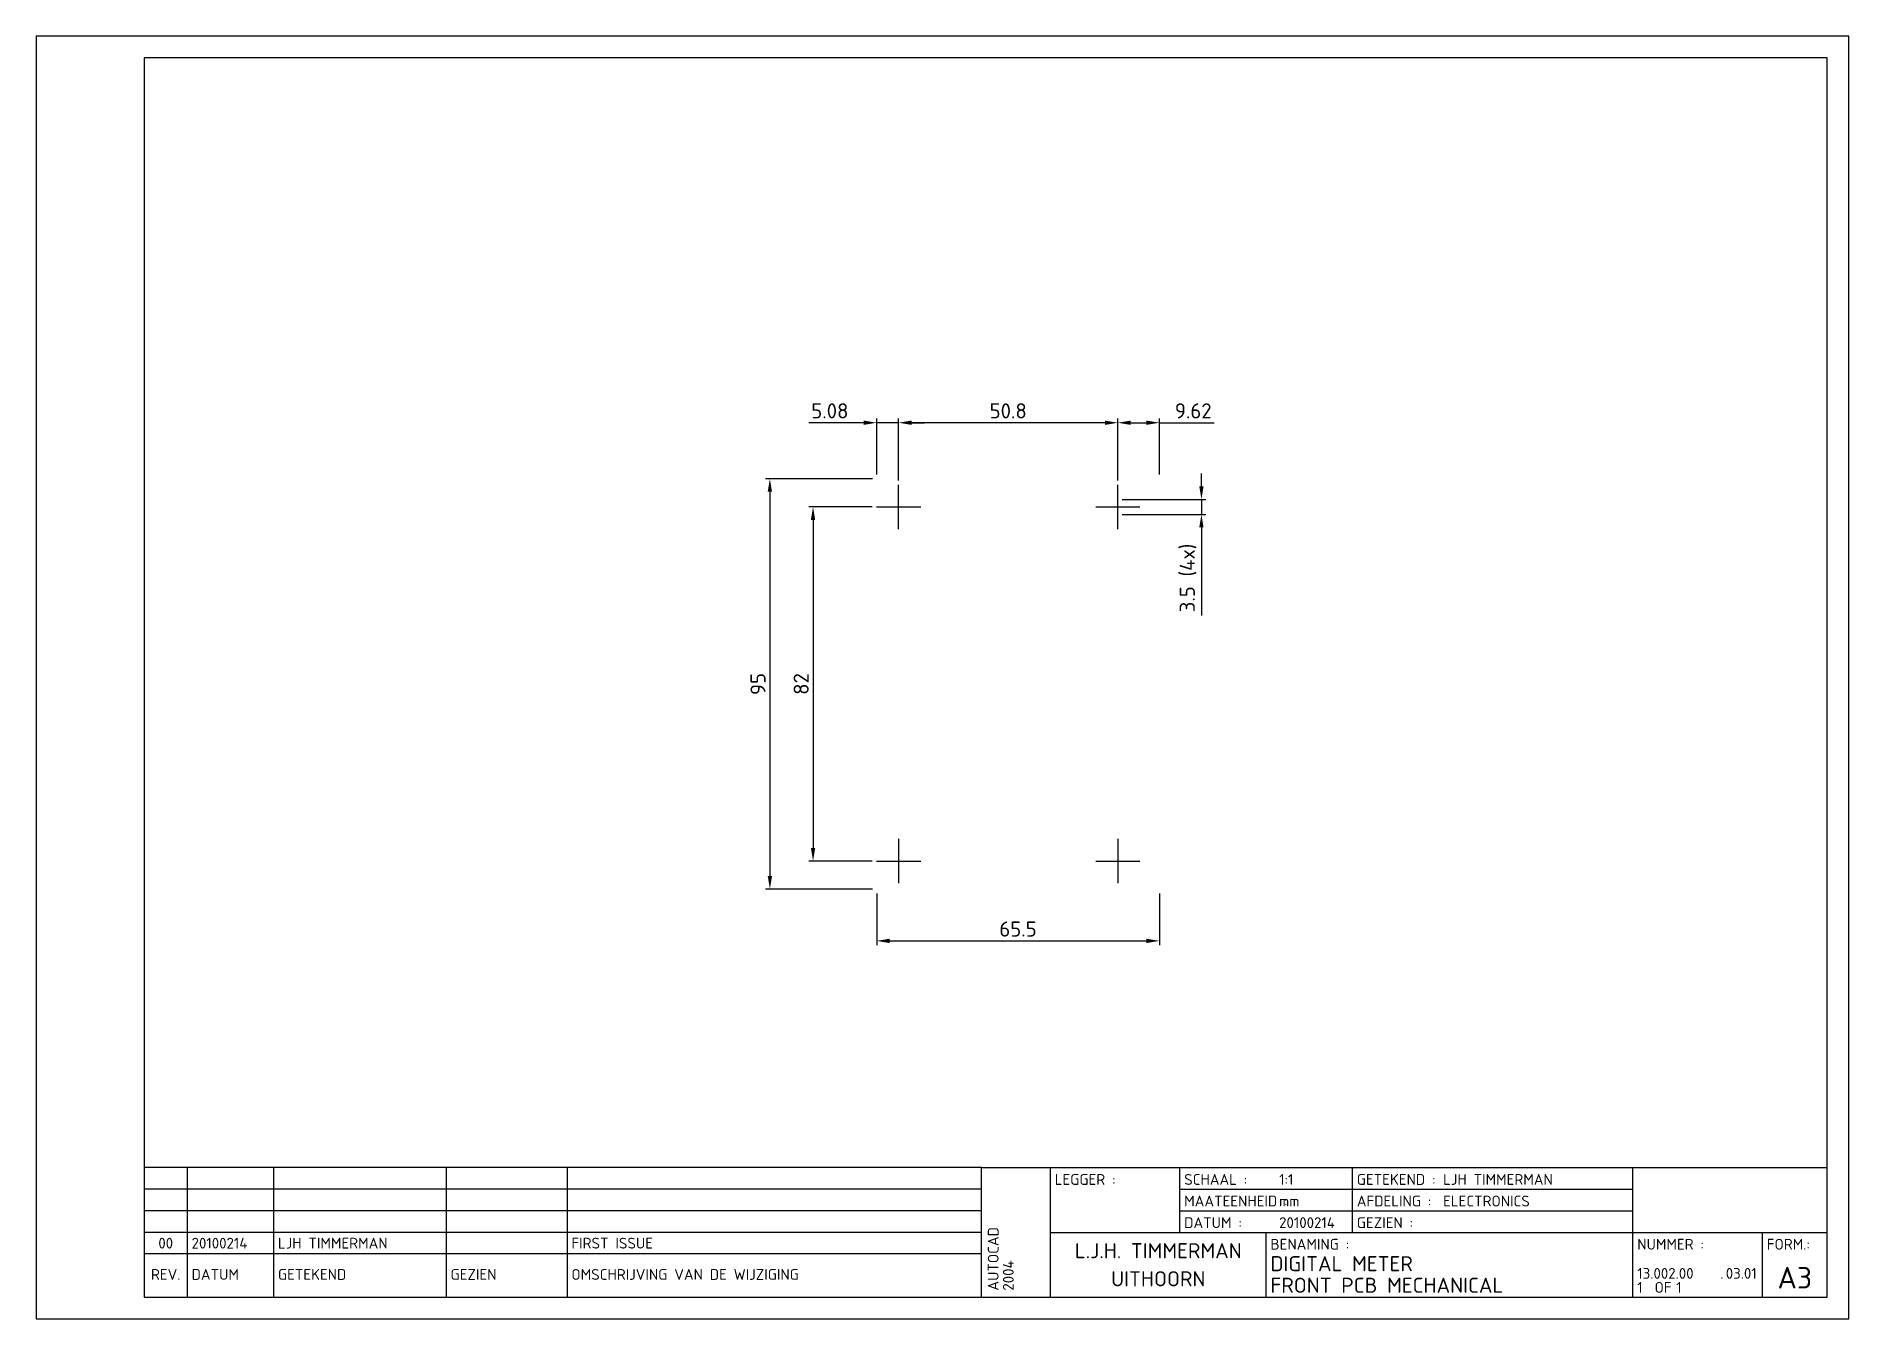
# Paper-space layout 'Layout1' of a CAD drawing. Extents: x 0 to 420, y 0 to 297.
# The model-space entities are those that its viewports show. They can reach past a viewport. Long polylines and large blocks are cut down to what shows.
import ezdxf
from ezdxf.enums import TextEntityAlignment as Align

# ---------------------------------------------------------------- set-up
doc = ezdxf.new("R2010")
doc.units = 0
doc.header["$LTSCALE"] = 10
doc.header["$MEASUREMENT"] = 0
doc.header["$PDMODE"] = 98
doc.header["$PDSIZE"] = -3
doc.linetypes.add('CENTER', pattern=[2, 1.25, -0.25, 0.25, -0.25])
doc.layers.get('0').update_dxf_attribs({"linetype": 'CONTINUOUS'})
doc.layers.get('DEFPOINTS').update_dxf_attribs({"linetype": 'CONTINUOUS'})
for name, color, linetype in [('DIMENSIONS', 1, 'CONTINUOUS'), ('GENERAL', 7, 'CONTINUOUS'), ('TITLEBLOCK', 7, 'CONTINUOUS')]:
    doc.layers.add(name, color=color, linetype=linetype)
doc.styles.add('ISO', font='isocpeur.ttf')
doc.dimstyles.get("Standard").update_dxf_attribs({"dimtxt": 3.5, "dimasz": 3, "dimexe": 1, "dimexo": 1, "dimgap": 1, "dimtad": 1, "dimdec": 3, "dimdsep": 46, "dimtxsty": 'ISO', "dimcen": 1, "dimclrt": 2, "dimadec": 0, "dimazin": 0, "dimtfac": 1, "dimtdec": 3, "dimtmove": 0, "dimatfit": 3, "dimfxl": 0, "dimtolj": 1, "dimarcsym": 0})

# ---------------------------------------------------------------- blocks, each defined once
blk = doc.blocks.new('A3')
at = {"layer": 'TITLEBLOCK', "color": 3}
for p, q in [((219, 35), (25, 35)), ((219, 35), (415, 35)), ((219, 5), (219, 35)), ((235, 5), (235, 35)), ((265, 20), (265, 35)), ((305, 20), (305, 35)), ((370, 5), (370, 35)), ((265, 30), (370, 30)), ((265, 25), (370, 25)), ((235, 20), (415, 20)), ((285, 5), (285, 20)), ((400, 5), (400, 20)), ((219, 15), (25, 15))]:
    blk.add_line(p, q, dxfattribs=at)
at = {"layer": 'TITLEBLOCK'}
for p, q in [((35, 35), (35, 5)), ((55, 35), (55, 5)), ((95, 35), (95, 5)), ((123, 35), (123, 5)), ((219, 30), (25, 30)), ((219, 25), (25, 25)), ((219, 20), (25, 20))]:
    blk.add_line(p, q, dxfattribs=at)
at = {"layer": 'TITLEBLOCK', "color": 1}
blk.add_lwpolyline([(0, 0), (420, 0), (420, 297), (0, 297)], close=True, dxfattribs=at)
at = {"layer": 'TITLEBLOCK', "color": 4}
blk.add_lwpolyline([(25, 5), (415, 5), (415, 292), (25, 292), (25, 5)], dxfattribs=at)
at = {"layer": 'TITLEBLOCK', "style": 'ISO'}
for s, p in [('LEGGER :', (236, 31)), ('SCHAAL :', (266, 31)), ('GETEKEND :', (306, 31)), ('MAATEENHEID :', (266, 26)), ('AFDELING :', (306, 26)), ('DATUM :', (266, 21)), ('GEZIEN :', (306, 21)), ('BENAMING :', (286, 16)), ('NUMMER :', (371, 16)), ('FORM.:', (401, 16)), ('DATUM', (36, 9)), ('GETEKEND', (56, 9)), ('GEZIEN', (96, 9)), ('OMSCHRIJVING VAN DE WIJZIGING', (124, 9)), ('OF', (375, 6)), ('.', (390.25, 9.25))]:
    blk.add_text(s, height=2.5, dxfattribs=at).set_placement(p)
blk.add_text('REV.', height=2.5, dxfattribs=at).set_placement((30, 9), align=Align.CENTER)
for tag, p in [('REV4', (30, 31.25)), ('REV3', (30, 26.25)), ('REV2', (30, 21.25)), ('REV1', (30, 16.25))]:
    blk.add_attdef(tag, text='', height=2.5, dxfattribs=at).set_placement(p, align=Align.CENTER)
for tag, p in [('DATUM4', (36, 31.25)), ('GET4', (56, 31.25)), ('GEZ4', (96, 31.25)), ('OMSCHR4', (124, 31.25)), ('DATUM3', (36, 26.25)), ('GET3', (56, 26.25)), ('GEZ3', (96, 26.25)), ('OMSCHR3', (124, 26.25)), ('DATUM2', (36, 21.25)), ('GET2', (56, 21.25)), ('GEZ2', (96, 21.25)), ('OMSCHR2', (124, 21.25)), ('DATUM1', (36, 16.25)), ('GET1', (56, 16.25)), ('GEZ1', (96, 16.25)), ('OMSCHR1', (124, 16.25))]:
    blk.add_attdef(tag, p, '', height=2.5, dxfattribs=at)
at = {"layer": 'TITLEBLOCK', "color": 2, "style": 'ISO'}
for tag, p, height in [('S', (288, 31), 2.5), ('GET', (326, 31), 2.5), ('OPM1', (371, 31), 2.5), ('ME', (288, 26), 2.5), ('AFD', (326, 26), 2.5), ('OPM2', (371, 26), 2.5), ('LDATUM', (245.5, 21), 2.5), ('DATUM', (288, 21), 2.5), ('GEZ', (326, 21), 2.5), ('OPM3', (371, 21), 2.5), ('BEN1', (286, 11), 3.5), ('CAT', (371, 12.5), 2.5), ('INST', (378, 12.5), 2.5), ('BEN2', (286, 6), 3.5), ('PARTNO', (371, 9.25), 2.5), ('B', (371, 6), 2.5), ('NOBLZ', (380, 6), 2.5), ('TEK', (391.5, 9.25), 2.5)]:
    blk.add_attdef(tag, p, '', height=height, dxfattribs=at)
at = {"layer": 'TITLEBLOCK', "color": 3, "style": 'ISO'}
blk.add_attdef('L', (236, 21), '', height=5, dxfattribs=at)
at = {"layer": 'TITLEBLOCK', "color": 2, "style": 'ISO'}
for tag, p in [('DOSNAAM', (230, 6.5)), ('SYSTEEM', (223, 6.5)), ('FLOPPY', (233.5, 6.5)), ('REL', (226.5, 6.5))]:
    blk.add_attdef(tag, p, '', height=2.5, rotation=90, dxfattribs=at)
for tag, p in [('NAAM', (260, 14)), ('PLAATS', (260, 7.5))]:
    blk.add_attdef(tag, text='', height=3.5, dxfattribs=at).set_placement(p, align=Align.CENTER)
at = {"layer": 'TITLEBLOCK', "color": 3, "style": 'ISO'}
blk.add_attdef('F', text='', height=5, dxfattribs=at).set_placement((407.5, 7), align=Align.CENTER)
blk = doc.blocks.new('*D2')
at = {"layer": 'DEFPOINTS', "color": 0}
for p in [(194.75, 194.5), (170, 99.5), (194.75, 99.5)]:
    blk.add_point(p, dxfattribs=at)
at = {"layer": 'DIMENSIONS', "color": 0, "lineweight": -2}
for p, q in [((193.75, 194.5), (169, 194.5)), ((170, 191.5), (170, 102.5)), ((193.75, 99.5), (169, 99.5))]:
    blk.add_line(p, q, dxfattribs=at)
at = {"layer": 'DIMENSIONS', "color": 0}
for points in [[(169.5, 191.5), (170.5, 191.5), (170, 194.5)], [(169.5, 102.5), (170.5, 102.5), (170, 99.5)]]:
    blk.add_solid(points, dxfattribs=at)
at = {"layer": 'DIMENSIONS', "color": 2, "insert": (167.25, 147), "char_height": 3.5, "attachment_point": 5, "rotation": 90, "style": 'ISO'}
blk.add_mtext('\\A1;95', dxfattribs=at)
blk = doc.blocks.new('*D3')
at = {"layer": 'DEFPOINTS', "color": 0}
for p in [(194.71, 188), (180, 106), (194.71, 106)]:
    blk.add_point(p, dxfattribs=at)
at = {"layer": 'DIMENSIONS', "color": 0, "lineweight": -2}
for p, q in [((193.71, 188), (179, 188)), ((180, 185), (180, 109)), ((193.71, 106), (179, 106))]:
    blk.add_line(p, q, dxfattribs=at)
at = {"layer": 'DIMENSIONS', "color": 0}
for points in [[(179.5, 185), (180.5, 185), (180, 188)], [(179.5, 109), (180.5, 109), (180, 106)]]:
    blk.add_solid(points, dxfattribs=at)
at = {"layer": 'DIMENSIONS', "color": 2, "insert": (177.25, 147), "char_height": 3.5, "attachment_point": 5, "rotation": 90, "style": 'ISO'}
blk.add_mtext('\\A1;82', dxfattribs=at)
blk = doc.blocks.new('*D4')
at = {"layer": 'DEFPOINTS', "color": 0}
for p in [(194.75, 99.5), (260.25, 99.5), (260.25, 87.5)]:
    blk.add_point(p, dxfattribs=at)
at = {"layer": 'DIMENSIONS', "color": 0, "lineweight": -2}
for p, q in [((194.75, 98.5), (194.75, 86.5)), ((260.25, 98.5), (260.25, 86.5)), ((197.75, 87.5), (257.25, 87.5))]:
    blk.add_line(p, q, dxfattribs=at)
at = {"layer": 'DIMENSIONS', "color": 0}
for points in [[(197.75, 88), (197.75, 87), (194.75, 87.5)], [(257.25, 88), (257.25, 87), (260.25, 87.5)]]:
    blk.add_solid(points, dxfattribs=at)
at = {"layer": 'DIMENSIONS', "color": 2, "insert": (227.5, 90.25), "char_height": 3.5, "attachment_point": 5, "style": 'ISO'}
blk.add_mtext('\\A1;65.5', dxfattribs=at)
blk = doc.blocks.new('*D5')
at = {"layer": 'DEFPOINTS', "color": 0}
for p in [(194.75, 207.5), (194.75, 194.5), (199.83, 193.12)]:
    blk.add_point(p, dxfattribs=at)
at = {"layer": 'DIMENSIONS', "color": 0, "lineweight": -2}
for p, q in [((191.75, 207.5), (179.05, 207.5)), ((194.75, 195.5), (194.75, 208.5)), ((199.83, 207.5), (194.75, 207.5)), ((199.83, 194.12), (199.83, 208.5)), ((202.83, 207.5), (205.83, 207.5))]:
    blk.add_line(p, q, dxfattribs=at)
at = {"layer": 'DIMENSIONS', "color": 0}
for points in [[(191.75, 208), (191.75, 207), (194.75, 207.5)], [(202.83, 208), (202.83, 207), (199.83, 207.5)]]:
    blk.add_solid(points, dxfattribs=at)
at = {"layer": 'DIMENSIONS', "color": 2, "insert": (183.9, 210.25), "char_height": 3.5, "attachment_point": 5, "style": 'ISO'}
blk.add_mtext('\\A1;5.08', dxfattribs=at)
blk = doc.blocks.new('*D6')
at = {"layer": 'DEFPOINTS', "color": 0}
for p in [(199.83, 207.5), (199.83, 193.12), (250.63, 193.12)]:
    blk.add_point(p, dxfattribs=at)
at = {"layer": 'DIMENSIONS', "color": 0, "lineweight": -2}
for p, q in [((199.83, 194.12), (199.83, 208.5)), ((247.63, 207.5), (202.83, 207.5)), ((250.63, 194.12), (250.63, 208.5))]:
    blk.add_line(p, q, dxfattribs=at)
at = {"layer": 'DIMENSIONS', "color": 0}
for points in [[(202.83, 208), (202.83, 207), (199.83, 207.5)], [(247.63, 208), (247.63, 207), (250.63, 207.5)]]:
    blk.add_solid(points, dxfattribs=at)
at = {"layer": 'DIMENSIONS', "color": 2, "insert": (225.23, 210.25), "char_height": 3.5, "attachment_point": 5, "style": 'ISO'}
blk.add_mtext('\\A1;50.8', dxfattribs=at)
blk = doc.blocks.new('*D7')
at = {"layer": 'DEFPOINTS', "color": 0}
for p in [(250.63, 189.75), (250.63, 186.25), (270, 186.25)]:
    blk.add_point(p, dxfattribs=at)
at = {"layer": 'DIMENSIONS', "color": 0, "lineweight": -2}
for p, q in [((270, 192.75), (270, 195.75)), ((251.63, 189.75), (271, 189.75)), ((270, 189.75), (270, 186.25)), ((251.63, 186.25), (271, 186.25)), ((270, 183.25), (270, 162.85))]:
    blk.add_line(p, q, dxfattribs=at)
at = {"layer": 'DIMENSIONS', "color": 0}
for points in [[(269.5, 192.75), (270.5, 192.75), (270, 189.75)], [(269.5, 183.25), (270.5, 183.25), (270, 186.25)]]:
    blk.add_solid(points, dxfattribs=at)
at = {"layer": 'DIMENSIONS', "color": 2, "insert": (266.9, 171.55), "char_height": 3.5, "attachment_point": 5, "rotation": 90, "style": 'ISO'}
blk.add_mtext('\\A1;3.5 (4x)', dxfattribs=at)
blk = doc.blocks.new('*D8')
at = {"layer": 'DEFPOINTS', "color": 0}
for p in [(260.25, 207.5), (260.25, 194.5), (250.63, 193.12)]:
    blk.add_point(p, dxfattribs=at)
at = {"layer": 'DIMENSIONS', "color": 0, "lineweight": -2}
for p, q in [((250.63, 194.12), (250.63, 208.5)), ((253.63, 207.5), (257.25, 207.5)), ((260.25, 195.5), (260.25, 208.5)), ((260.25, 207.5), (272.95, 207.5))]:
    blk.add_line(p, q, dxfattribs=at)
at = {"layer": 'DIMENSIONS', "color": 0}
for points in [[(253.63, 208), (253.63, 207), (250.63, 207.5)], [(257.25, 208), (257.25, 207), (260.25, 207.5)]]:
    blk.add_solid(points, dxfattribs=at)
at = {"layer": 'DIMENSIONS', "color": 2, "insert": (268.1, 210.25), "char_height": 3.5, "attachment_point": 5, "style": 'ISO'}
blk.add_mtext('\\A1;9.62', dxfattribs=at)

msp = doc.modelspace()

# ---------------------------------------------------------------- linework, layer by layer
at = {"layer": 'GENERAL', "color": 1, "linetype": 'CENTER'}
for p, q in [((5.08, 83.375), (5.08, 93.625)), ((55.88, 83.375), (55.88, 93.625)), ((-0.045, 88.5), (10.205, 88.5)), ((50.755, 88.5), (61.005, 88.5)), ((5.08, 11.625), (5.08, 1.375)), ((55.88, 11.625), (55.88, 1.375)), ((-0.045, 6.5), (10.205, 6.5)), ((50.755, 6.5), (61.005, 6.5))]:
    msp.add_line(p, q, dxfattribs=at)

psp = doc.layouts.get("Layout1")

# ---------------------------------------------------------------- block references
ref = psp.add_blockref('A3', (0, 0))
ref.add_attrib('PARTNO', '13.002.00', (371, 9.25), dxfattribs={"layer": 'TITLEBLOCK', "color": 2, "height": 2.5, "style": 'ISO'})
ref.add_attrib('TEK', '03.01', (391.5, 9.25), dxfattribs={"layer": 'TITLEBLOCK', "color": 2, "height": 2.5, "style": 'ISO'})
ref.add_attrib('B', '1', (371, 6), dxfattribs={"layer": 'TITLEBLOCK', "color": 2, "height": 2.5, "style": 'ISO'})
ref.add_attrib('NOBLZ', '1', (380, 6), dxfattribs={"layer": 'TITLEBLOCK', "color": 2, "height": 2.5, "style": 'ISO'})
ref.add_attrib('F', 'A3', dxfattribs={"layer": 'TITLEBLOCK', "color": 3, "height": 5, "style": 'ISO'}).set_placement((407.5, 7), align=Align.CENTER)
ref.add_attrib('BEN1', 'DIGITAL METER', (286, 11), dxfattribs={"layer": 'TITLEBLOCK', "color": 2, "height": 3.5, "style": 'ISO'})
ref.add_attrib('BEN2', 'FRONT PCB MECHANICAL', (286, 6), dxfattribs={"layer": 'TITLEBLOCK', "color": 2, "height": 3.5, "style": 'ISO'})
ref.add_attrib('S', '1:1', (288, 31), dxfattribs={"layer": 'TITLEBLOCK', "color": 2, "height": 2.5, "style": 'ISO'})
ref.add_attrib('ME', 'mm', (288, 26), dxfattribs={"layer": 'TITLEBLOCK', "color": 2, "height": 2.5, "style": 'ISO'})
ref.add_attrib('DATUM', '20100214', (288, 21), dxfattribs={"layer": 'TITLEBLOCK', "color": 2, "height": 2.5, "style": 'ISO'})
ref.add_attrib('GET', 'LJH TIMMERMAN', (326, 31), dxfattribs={"layer": 'TITLEBLOCK', "color": 2, "height": 2.5, "style": 'ISO'})
ref.add_attrib('AFD', 'ELECTRONICS', (326, 26), dxfattribs={"layer": 'TITLEBLOCK', "color": 2, "height": 2.5, "style": 'ISO'})
ref.add_attrib('NAAM', 'L.J.H. TIMMERMAN', dxfattribs={"layer": 'TITLEBLOCK', "color": 2, "height": 3.5, "style": 'ISO'}).set_placement((260, 14), align=Align.CENTER)
ref.add_attrib('PLAATS', 'UITHOORN', dxfattribs={"layer": 'TITLEBLOCK', "color": 2, "height": 3.5, "style": 'ISO'}).set_placement((260, 7.5), align=Align.CENTER)
ref.add_attrib('SYSTEEM', 'AUTOCAD', (223, 6.5), dxfattribs={"layer": 'TITLEBLOCK', "color": 2, "height": 2.5, "rotation": 90, "style": 'ISO'})
ref.add_attrib('REL', '2004', (226.5, 6.5), dxfattribs={"layer": 'TITLEBLOCK', "color": 2, "height": 2.5, "rotation": 90, "style": 'ISO'})
ref.add_attrib('REV1', '00', dxfattribs={"layer": 'TITLEBLOCK', "height": 2.5, "style": 'ISO'}).set_placement((30, 16.25), align=Align.CENTER)
ref.add_attrib('DATUM1', '20100214', (36, 16.25), dxfattribs={"layer": 'TITLEBLOCK', "height": 2.5, "style": 'ISO'})
ref.add_attrib('GET1', 'LJH TIMMERMAN', (56, 16.25), dxfattribs={"layer": 'TITLEBLOCK', "height": 2.5, "style": 'ISO'})
ref.add_attrib('OMSCHR1', 'FIRST ISSUE', (124, 16.25), dxfattribs={"layer": 'TITLEBLOCK', "height": 2.5, "style": 'ISO'})

# ---------------------------------------------------------------- dimensions: what is measured, and where the dimension line sits
at = {"layer": 'DIMENSIONS'}
for base, p1, p2, picture, middle in [((194.7502, 207.5), (199.8302, 193.124), (194.7502, 194.499), '*D5', (183.9002, 210.25)), ((199.8302, 207.5), (250.6302, 193.124), (199.8302, 193.124), '*D6', (225.2302, 210.25)), ((260.2502, 207.5), (250.6302, 193.124), (260.2502, 194.499), '*D8', (268.1002, 210.25)), ((260.2502, 87.5), (194.7502, 99.499), (260.2502, 99.499), '*D4', (227.5002, 90.25))]:
    dim = psp.add_linear_dim(base=base, p1=p1, p2=p2, dimstyle='Standard', dxfattribs=at)
    dim.commit()
    dim.dimension.update_dxf_attribs({"geometry": picture, "text_midpoint": middle})
for base, p1, p2, picture, middle in [((170, 99.499), (194.7502, 194.499), (194.7502, 99.499), '*D2', (167.25, 146.999)), ((180, 105.999), (194.7052, 187.999), (194.7052, 105.999), '*D3', (177.25, 146.999))]:
    dim = psp.add_linear_dim(base=base, p1=p1, p2=p2, angle=90, dimstyle='Standard', dxfattribs=at)
    dim.commit()
    dim.dimension.update_dxf_attribs({"geometry": picture, "text_midpoint": middle})
dim = psp.add_linear_dim(base=(270, 186.249), p1=(250.6302, 189.749), p2=(250.6302, 186.249), angle=90, text='<> (4x)', dimstyle='Standard', dxfattribs=at)
dim.commit()
dim.dimension.update_dxf_attribs({"geometry": '*D7', "text_midpoint": (266.9, 171.549)})

# ---------------------------------------------------------------- viewports
at = {"layer": 'GENERAL'}
psp.add_viewport(center=(220, 163.5), size=(390, 257), view_center_point=(25.2498, 64.001), view_height=257, dxfattribs=at)

doc.saveas('drawing.dxf')
